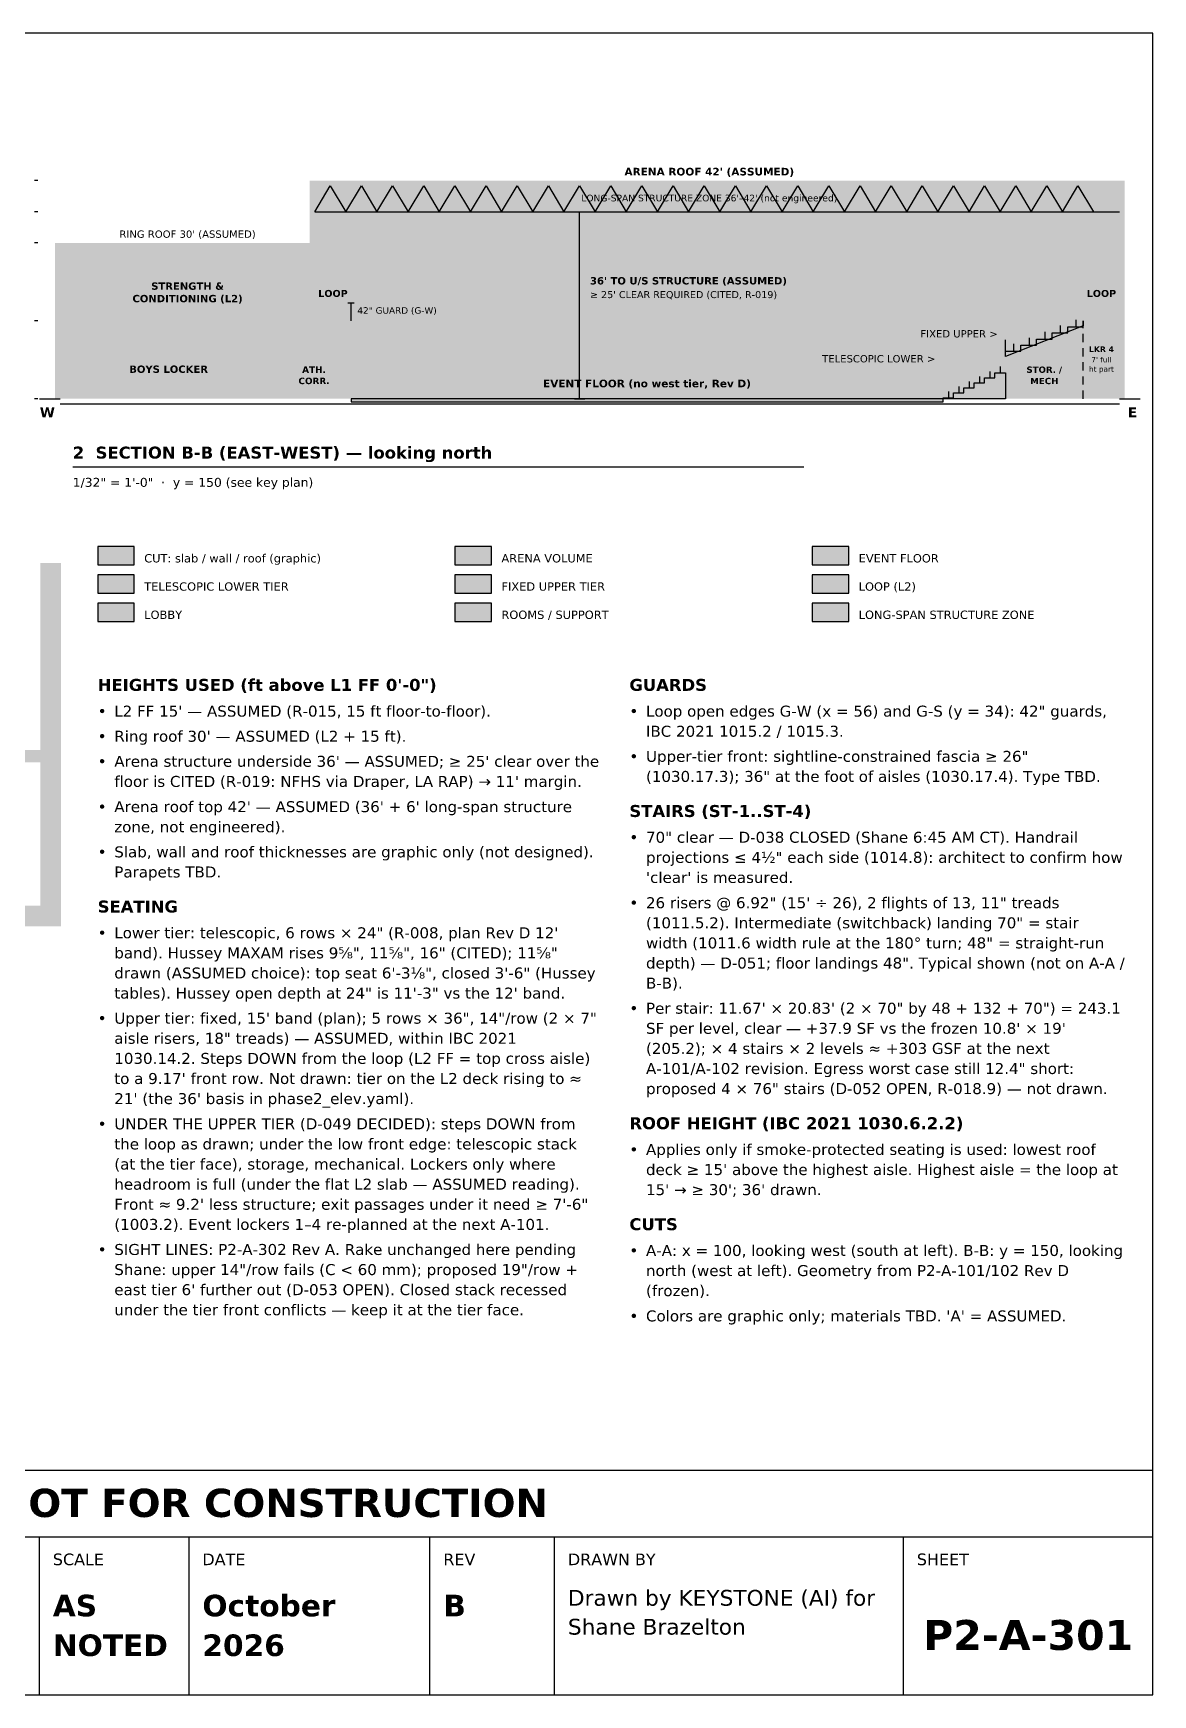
# Model space of a CAD drawing. Header units: inches. Extents: x 0.5 to 16.5, y 0.5 to 10.5.
# Drawn here: x 9.76 to 16.5, y 0.5 to 10.5 of the extents above; entities that cross this region are included whole.
import ezdxf
from ezdxf.enums import TextEntityAlignment as Align

# ---------------------------------------------------------------- set-up
doc = ezdxf.new("R2010")
doc.units = ezdxf.units.IN
doc.header["$MEASUREMENT"] = 0
for name, color, linetype in [('A-ANNO-TEXT', 7, 'Continuous'), ('A-SECT-CUTL', 7, 'Continuous'), ('A-SECT-DATM', 7, 'Continuous'), ('A-SECT-FILL', 7, 'Continuous'), ('A-SECT-GUAR', 7, 'Continuous'), ('A-SECT-HIDN', 7, 'Continuous'), ('A-SECT-IDEN', 7, 'Continuous'), ('G-ANNO-TTLB', 7, 'Continuous')]:
    doc.layers.add(name, color=color, linetype=linetype)
doc.styles.add('KS-BOLD', font='DejaVuSans-Bold.ttf')
doc.styles.add('KS-REG', font='DejaVuSans.ttf')

msp = doc.modelspace()

# ---------------------------------------------------------------- hatches: boundary and pattern name
at = {"layer": 'A-SECT-CUTL', "true_color": 0x3c3c3c}
for points in [[(11.425, 9.206), (11.456, 9.206), (11.456, 9.613), (11.425, 9.613)], [(11.456, 9.581), (16.3, 9.581), (16.3, 9.613), (11.456, 9.613)], [(16.3, 8.3), (16.331, 8.3), (16.331, 9.613), (16.3, 9.613)], [(9.894, 8.3), (9.925, 8.3), (9.925, 9.238), (9.894, 9.238)], [(9.925, 9.206), (11.456, 9.206), (11.456, 9.238), (9.925, 9.238)], [(11.441, 8.769), (11.472, 8.769), (11.472, 9.206), (11.441, 9.206)], [(9.925, 8.738), (11.675, 8.738), (11.675, 8.769), (9.925, 8.769)], [(11.214, 8.3), (11.245, 8.3), (11.245, 8.738), (11.214, 8.738)], [(16.081, 8.738), (16.3, 8.738), (16.3, 8.769), (16.081, 8.769)], [(15.613, 8.3), (15.644, 8.3), (15.644, 8.555), (15.613, 8.555)], [(9.804, 5.125), (9.929, 5.125), (9.929, 7.312), (9.804, 7.312)], [(9.075, 6.112), (9.804, 6.112), (9.804, 6.187), (9.075, 6.187)], [(6.95, 5.125), (9.929, 5.125), (9.929, 5.25), (6.95, 5.25)]]:
    msp.add_hatch(color=7, dxfattribs=at).paths.add_polyline_path(points)
at = {"layer": 'A-SECT-CUTL', "true_color": 0xa7b3c3}
msp.add_hatch(color=7, dxfattribs=at).paths.add_polyline_path([(15.613, 8.586), (15.706, 8.586), (15.706, 8.623), (15.8, 8.623), (15.8, 8.659), (15.894, 8.659), (15.894, 8.696), (15.988, 8.696), (15.988, 8.732), (16.081, 8.732), (16.081, 8.769), (16.081, 8.738), (15.613, 8.555)])
at = {"layer": 'A-SECT-CUTL', "true_color": 0xd88a8a}
msp.add_hatch(color=7, dxfattribs=at).paths.add_polyline_path([(15.238, 8.3), (15.238, 8.305), (15.3, 8.305), (15.3, 8.335), (15.363, 8.335), (15.363, 8.365), (15.425, 8.365), (15.425, 8.396), (15.488, 8.396), (15.488, 8.426), (15.55, 8.426), (15.55, 8.456), (15.613, 8.456), (15.613, 8.3)])
at = {"layer": 'A-SECT-CUTL', "true_color": 0xd9b77e}
msp.add_hatch(color=7, dxfattribs=at).paths.add_polyline_path([(11.675, 8.281), (15.238, 8.281), (15.238, 8.3), (11.675, 8.3)])
at = {"layer": 'A-SECT-FILL', "true_color": 0xcfcfcf}
for points in [[(11.456, 9.425), (16.3, 9.425), (16.3, 9.613), (11.456, 9.613)], [(14.45, 6.96), (14.67, 6.96), (14.67, 7.07), (14.45, 7.07)]]:
    msp.add_hatch(color=7, dxfattribs=at).paths.add_polyline_path(points)
at = {"layer": 'A-SECT-FILL', "true_color": 0xe8f0f8}
for points in [[(11.456, 8.3), (16.3, 8.3), (16.3, 9.425), (11.456, 9.425)], [(12.3, 7.3), (12.52, 7.3), (12.52, 7.41), (12.3, 7.41)]]:
    msp.add_hatch(color=7, dxfattribs=at).paths.add_polyline_path(points)
at = {"layer": 'A-SECT-FILL', "true_color": 0xf0ece4}
for points in [[(9.925, 8.769), (11.456, 8.769), (11.456, 9.206), (9.925, 9.206)], [(9.925, 8.3), (11.675, 8.3), (11.675, 8.738), (9.925, 8.738)], [(15.613, 8.3), (16.3, 8.3), (16.3, 8.738), (16.081, 8.738), (15.613, 8.555)], [(12.3, 6.96), (12.52, 6.96), (12.52, 7.07), (12.3, 7.07)]]:
    msp.add_hatch(color=7, dxfattribs=at).paths.add_polyline_path(points)
at = {"layer": 'A-SECT-FILL', "true_color": 0xc8693a}
for points in [[(11.456, 8.769), (11.675, 8.769), (11.675, 8.78), (11.456, 8.78)], [(16.081, 8.769), (16.3, 8.769), (16.3, 8.78), (16.081, 8.78)], [(14.45, 7.13), (14.67, 7.13), (14.67, 7.24), (14.45, 7.24)]]:
    msp.add_hatch(color=7, dxfattribs=at).paths.add_polyline_path(points)
at = {"layer": 'A-SECT-FILL', "true_color": 0x3c3c3c}
msp.add_hatch(color=7, dxfattribs=at).paths.add_polyline_path([(10.15, 7.3), (10.37, 7.3), (10.37, 7.41), (10.15, 7.41)])
at = {"layer": 'A-SECT-FILL', "true_color": 0xd9b77e}
msp.add_hatch(color=7, dxfattribs=at).paths.add_polyline_path([(14.45, 7.3), (14.67, 7.3), (14.67, 7.41), (14.45, 7.41)])
at = {"layer": 'A-SECT-FILL', "true_color": 0xd88a8a}
msp.add_hatch(color=7, dxfattribs=at).paths.add_polyline_path([(10.15, 7.13), (10.37, 7.13), (10.37, 7.24), (10.15, 7.24)])
at = {"layer": 'A-SECT-FILL', "true_color": 0xa7b3c3}
msp.add_hatch(color=7, dxfattribs=at).paths.add_polyline_path([(12.3, 7.13), (12.52, 7.13), (12.52, 7.24), (12.3, 7.24)])
at = {"layer": 'A-SECT-FILL', "true_color": 0xf5e7c6}
msp.add_hatch(color=7, dxfattribs=at).paths.add_polyline_path([(10.15, 6.96), (10.37, 6.96), (10.37, 7.07), (10.15, 7.07)])

# ---------------------------------------------------------------- linework, layer by layer
at = {"layer": 'A-ANNO-TEXT'}
msp.add_line((10, 7.89), (14.4, 7.89), dxfattribs=at)
at = {"layer": 'A-SECT-CUTL'}
for p, q in [((11.456, 9.425), (16.3, 9.425)), ((9.8, 8.3), (9.925, 8.3)), ((16.3, 8.3), (16.425, 8.3)), ((9.925, 8.269), (16.3, 8.269))]:
    msp.add_line(p, q, dxfattribs=at)
for points in [[(15.613, 8.586), (15.706, 8.586), (15.706, 8.623), (15.8, 8.623), (15.8, 8.659), (15.894, 8.659), (15.894, 8.696), (15.988, 8.696), (15.988, 8.732), (16.081, 8.732), (16.081, 8.769), (16.081, 8.738), (15.613, 8.555)], [(15.238, 8.3), (15.238, 8.305), (15.3, 8.305), (15.3, 8.335), (15.363, 8.335), (15.363, 8.365), (15.425, 8.365), (15.425, 8.396), (15.488, 8.396), (15.488, 8.426), (15.55, 8.426), (15.55, 8.456), (15.613, 8.456), (15.613, 8.3)], [(11.675, 8.281), (15.238, 8.281), (15.238, 8.3), (11.675, 8.3)]]:
    msp.add_lwpolyline(points, close=True, dxfattribs=at)
at = {"layer": 'A-SECT-DATM'}
for p, q in [((9.79, 9.613), (9.77, 9.613)), ((9.79, 9.425), (9.77, 9.425)), ((13.019, 9.425), (13.081, 9.425)), ((13.05, 8.3), (13.05, 9.425)), ((9.79, 9.238), (9.77, 9.238)), ((9.79, 8.769), (9.77, 8.769)), ((9.79, 8.3), (9.77, 8.3)), ((13.019, 8.3), (13.081, 8.3))]:
    msp.add_line(p, q, dxfattribs=at)
at = {"layer": 'A-SECT-FILL'}
for p, q in [((11.456, 9.425), (11.55, 9.581)), ((11.55, 9.581), (11.644, 9.425)), ((11.644, 9.425), (11.738, 9.581)), ((11.738, 9.581), (11.831, 9.425)), ((11.831, 9.425), (11.925, 9.581)), ((11.925, 9.581), (12.019, 9.425)), ((12.019, 9.425), (12.113, 9.581)), ((12.113, 9.581), (12.206, 9.425)), ((12.206, 9.425), (12.3, 9.581)), ((12.3, 9.581), (12.394, 9.425)), ((12.394, 9.425), (12.488, 9.581)), ((12.488, 9.581), (12.581, 9.425)), ((12.581, 9.425), (12.675, 9.581)), ((12.675, 9.581), (12.769, 9.425)), ((12.769, 9.425), (12.863, 9.581)), ((12.863, 9.581), (12.956, 9.425)), ((12.956, 9.425), (13.05, 9.581)), ((13.05, 9.581), (13.144, 9.425)), ((13.144, 9.425), (13.238, 9.581)), ((13.238, 9.581), (13.331, 9.425)), ((13.331, 9.425), (13.425, 9.581)), ((13.425, 9.581), (13.519, 9.425)), ((13.519, 9.425), (13.613, 9.581)), ((13.613, 9.581), (13.706, 9.425)), ((13.706, 9.425), (13.8, 9.581)), ((13.8, 9.581), (13.894, 9.425)), ((13.894, 9.425), (13.988, 9.581)), ((13.988, 9.581), (14.081, 9.425)), ((14.081, 9.425), (14.175, 9.581)), ((14.175, 9.581), (14.269, 9.425)), ((14.269, 9.425), (14.363, 9.581)), ((14.363, 9.581), (14.456, 9.425)), ((14.456, 9.425), (14.55, 9.581)), ((14.55, 9.581), (14.644, 9.425)), ((14.644, 9.425), (14.738, 9.581)), ((14.738, 9.581), (14.831, 9.425)), ((14.831, 9.425), (14.925, 9.581)), ((14.925, 9.581), (15.019, 9.425)), ((15.019, 9.425), (15.113, 9.581)), ((15.113, 9.581), (15.206, 9.425)), ((15.206, 9.425), (15.3, 9.581)), ((15.3, 9.581), (15.394, 9.425)), ((15.394, 9.425), (15.488, 9.581)), ((15.488, 9.581), (15.581, 9.425)), ((15.581, 9.425), (15.675, 9.581)), ((15.675, 9.581), (15.769, 9.425)), ((15.769, 9.425), (15.863, 9.581)), ((15.863, 9.581), (15.956, 9.425)), ((15.956, 9.425), (16.05, 9.581)), ((16.05, 9.581), (16.144, 9.425)), ((15.852, 8.659), (15.852, 8.703)), ((15.945, 8.696), (15.945, 8.74)), ((16.039, 8.732), (16.039, 8.776)), ((15.664, 8.586), (15.664, 8.63)), ((15.758, 8.623), (15.758, 8.667)), ((15.397, 8.365), (15.397, 8.404)), ((15.459, 8.396), (15.459, 8.435)), ((15.522, 8.426), (15.522, 8.465)), ((15.584, 8.456), (15.584, 8.495)), ((15.272, 8.305), (15.272, 8.344)), ((15.334, 8.335), (15.334, 8.374))]:
    msp.add_line(p, q, dxfattribs=at)
for points in [[(10.15, 7.3), (10.37, 7.3), (10.37, 7.41), (10.15, 7.41)], [(12.3, 7.3), (12.52, 7.3), (12.52, 7.41), (12.3, 7.41)], [(14.45, 7.3), (14.67, 7.3), (14.67, 7.41), (14.45, 7.41)], [(10.15, 7.13), (10.37, 7.13), (10.37, 7.24), (10.15, 7.24)], [(12.3, 7.13), (12.52, 7.13), (12.52, 7.24), (12.3, 7.24)], [(14.45, 7.13), (14.67, 7.13), (14.67, 7.24), (14.45, 7.24)], [(10.15, 6.96), (10.37, 6.96), (10.37, 7.07), (10.15, 7.07)], [(12.3, 6.96), (12.52, 6.96), (12.52, 7.07), (12.3, 7.07)], [(14.45, 6.96), (14.67, 6.96), (14.67, 7.07), (14.45, 7.07)]]:
    msp.add_lwpolyline(points, close=True, dxfattribs=at)
at = {"layer": 'A-SECT-GUAR'}
for p, q in [((11.656, 8.878), (11.694, 8.878)), ((11.675, 8.769), (11.675, 8.878)), ((15.613, 8.586), (15.613, 8.654))]:
    msp.add_line(p, q, dxfattribs=at)
at = {"layer": 'A-SECT-HIDN'}
for p, q in [((16.081, 8.725), (16.081, 8.738)), ((16.081, 8.64), (16.081, 8.69)), ((16.081, 8.555), (16.081, 8.605)), ((16.081, 8.47), (16.081, 8.52)), ((16.081, 8.385), (16.081, 8.435)), ((16.081, 8.3), (16.081, 8.35))]:
    msp.add_line(p, q, dxfattribs=at)
at = {"layer": 'G-ANNO-TTLB'}
for p, q in [((0.5, 1.45), (16.5, 1.45)), ((9.8, 0.5), (9.8, 1.45)), ((10.7, 0.5), (10.7, 1.45)), ((12.15, 0.5), (12.15, 1.45)), ((12.9, 0.5), (12.9, 1.45)), ((15, 0.5), (15, 1.45))]:
    msp.add_line(p, q, dxfattribs=at)
for points in [[(0.5, 0.5), (16.5, 0.5), (16.5, 10.5), (0.5, 10.5)], [(0.5, 1.45), (16.5, 1.45), (16.5, 1.85), (0.5, 1.85)]]:
    msp.add_lwpolyline(points, close=True, dxfattribs=at)

# ---------------------------------------------------------------- texts
at = {"layer": 'A-ANNO-TEXT'}
for s, height, style, p in [('2  SECTION B-B (EAST-WEST) — looking north', 0.072, 'KS-BOLD', (10, 7.94)), ('1/32" = 1\'-0"  ·  y = 150 (see key plan)', 0.054, 'KS-REG', (10, 7.77)), ('CUT: slab / wall / roof (graphic)', 0.05, 'KS-REG', (10.43, 7.315)), ('ARENA VOLUME', 0.05, 'KS-REG', (12.58, 7.315)), ('EVENT FLOOR', 0.05, 'KS-REG', (14.73, 7.315)), ('TELESCOPIC LOWER TIER', 0.05, 'KS-REG', (10.43, 7.145)), ('FIXED UPPER TIER', 0.05, 'KS-REG', (12.58, 7.145)), ('LOOP (L2)', 0.05, 'KS-REG', (14.73, 7.145)), ('LOBBY', 0.05, 'KS-REG', (10.43, 6.975)), ('ROOMS / SUPPORT', 0.05, 'KS-REG', (12.58, 6.975)), ('LONG-SPAN STRUCTURE ZONE', 0.05, 'KS-REG', (14.73, 6.975)), ('HEIGHTS USED (ft above L1 FF 0\'-0")', 0.072, 'KS-BOLD', (10.15, 6.542)), ('GUARDS', 0.072, 'KS-BOLD', (13.35, 6.542)), ('•', 0.066, 'KS-REG', (10.15, 6.387)), ("L2 FF 15' — ASSUMED (R-015, 15 ft floor-to-floor).", 0.066, 'KS-REG', (10.25, 6.387)), ('•', 0.066, 'KS-REG', (13.35, 6.387)), ('Loop open edges G-W (x = 56) and G-S (y = 34): 42" guards,', 0.066, 'KS-REG', (13.45, 6.387)), ("Ring roof 30' — ASSUMED (L2 + 15 ft).", 0.066, 'KS-REG', (10.25, 6.236)), ('IBC 2021 1015.2 / 1015.3.', 0.066, 'KS-REG', (13.45, 6.266)), ('•', 0.066, 'KS-REG', (10.15, 6.236)), ('•', 0.066, 'KS-REG', (10.15, 6.085)), ("Arena structure underside 36' — ASSUMED; ≥ 25' clear over the", 0.066, 'KS-REG', (10.25, 6.085)), ('•', 0.066, 'KS-REG', (13.35, 6.115)), ('Upper-tier front: sightline-constrained fascia ≥ 26"', 0.066, 'KS-REG', (13.45, 6.115)), ("floor is CITED (R-019: NFHS via Draper, LA RAP) → 11' margin.", 0.066, 'KS-REG', (10.25, 5.964)), ('(1030.17.3); 36" at the foot of aisles (1030.17.4). Type TBD.', 0.066, 'KS-REG', (13.45, 5.994)), ('•', 0.066, 'KS-REG', (10.15, 5.812)), ("Arena roof top 42' — ASSUMED (36' + 6' long-span structure", 0.066, 'KS-REG', (10.25, 5.812)), ('STAIRS (ST-1..ST-4)', 0.072, 'KS-BOLD', (13.35, 5.783)), ('zone, not engineered).', 0.066, 'KS-REG', (10.25, 5.691)), ('Slab, wall and roof thicknesses are graphic only (not designed).', 0.066, 'KS-REG', (10.25, 5.54)), ('•', 0.066, 'KS-REG', (13.35, 5.628)), ('70" clear — D-038 CLOSED (Shane 6:45 AM CT). Handrail', 0.066, 'KS-REG', (13.45, 5.628)), ('•', 0.066, 'KS-REG', (10.15, 5.54)), ('projections ≤ 4½" each side (1014.8): architect to confirm how', 0.066, 'KS-REG', (13.45, 5.507)), ('Parapets TBD.', 0.066, 'KS-REG', (10.25, 5.419)), ("'clear' is measured.", 0.066, 'KS-REG', (13.45, 5.386)), ('26 risers @ 6.92" (15\' ÷ 26), 2 flights of 13, 11" treads', 0.066, 'KS-REG', (13.45, 5.234)), ('SEATING', 0.072, 'KS-BOLD', (10.15, 5.208)), ('•', 0.066, 'KS-REG', (13.35, 5.234)), ('Lower tier: telescopic, 6 rows × 24" (R-008, plan Rev D 12\'', 0.066, 'KS-REG', (10.25, 5.053)), ('(1011.5.2). Intermediate (switchback) landing 70" = stair', 0.066, 'KS-REG', (13.45, 5.113)), ('•', 0.066, 'KS-REG', (10.15, 5.053)), ('band). Hussey MAXAM rises 9⅝", 11⅝", 16" (CITED); 11⅝"', 0.066, 'KS-REG', (10.25, 4.932)), ('width (1011.6 width rule at the 180° turn; 48" = straight-run', 0.066, 'KS-REG', (13.45, 4.992)), ('depth) — D-051; floor landings 48". Typical shown (not on A-A /', 0.066, 'KS-REG', (13.45, 4.871)), ('drawn (ASSUMED choice): top seat 6\'-3⅛", closed 3\'-6" (Hussey', 0.066, 'KS-REG', (10.25, 4.811)), ('B-B).', 0.066, 'KS-REG', (13.45, 4.75)), ('tables). Hussey open depth at 24" is 11\'-3" vs the 12\' band.', 0.066, 'KS-REG', (10.25, 4.69)), ('Upper tier: fixed, 15\' band (plan); 5 rows × 36", 14"/row (2 × 7"', 0.066, 'KS-REG', (10.25, 4.539)), ('•', 0.066, 'KS-REG', (13.35, 4.599)), ('Per stair: 11.67\' × 20.83\' (2 × 70" by 48 + 132 + 70") = 243.1', 0.066, 'KS-REG', (13.45, 4.599)), ('•', 0.066, 'KS-REG', (10.15, 4.539)), ("SF per level, clear — +37.9 SF vs the frozen 10.8' × 19'", 0.066, 'KS-REG', (13.45, 4.478)), ('aisle risers, 18" treads) — ASSUMED, within IBC 2021', 0.066, 'KS-REG', (10.25, 4.418)), ('(205.2); × 4 stairs × 2 levels ≈ +303 GSF at the next', 0.066, 'KS-REG', (13.45, 4.357)), ('1030.14.2. Steps DOWN from the loop (L2 FF = top cross aisle)', 0.066, 'KS-REG', (10.25, 4.297)), ('A-101/A-102 revision. Egress worst case still 12.4" short:', 0.066, 'KS-REG', (13.45, 4.236)), ("to a 9.17' front row. Not drawn: tier on the L2 deck rising to ≈", 0.066, 'KS-REG', (10.25, 4.176)), ("21' (the 36' basis in phase2_elev.yaml).", 0.066, 'KS-REG', (10.25, 4.055)), ('proposed 4 × 76" stairs (D-052 OPEN, R-018.9) — not drawn.', 0.066, 'KS-REG', (13.45, 4.115)), ('•', 0.066, 'KS-REG', (10.15, 3.903)), ('UNDER THE UPPER TIER (D-049 DECIDED): steps DOWN from', 0.066, 'KS-REG', (10.25, 3.903)), ('ROOF HEIGHT (IBC 2021 1030.6.2.2)', 0.072, 'KS-BOLD', (13.35, 3.904)), ('the loop as drawn; under the low front edge: telescopic stack', 0.066, 'KS-REG', (10.25, 3.782)), ('Applies only if smoke-protected seating is used: lowest roof', 0.066, 'KS-REG', (13.45, 3.749)), ('(at the tier face), storage, mechanical. Lockers only where', 0.066, 'KS-REG', (10.25, 3.661)), ('•', 0.066, 'KS-REG', (13.35, 3.749)), ('headroom is full (under the flat L2 slab — ASSUMED reading).', 0.066, 'KS-REG', (10.25, 3.54)), ("deck ≥ 15' above the highest aisle. Highest aisle = the loop at", 0.066, 'KS-REG', (13.45, 3.628)), ("15' → ≥ 30'; 36' drawn.", 0.066, 'KS-REG', (13.45, 3.507)), ('Front ≈ 9.2\' less structure; exit passages under it need ≥ 7\'-6"', 0.066, 'KS-REG', (10.25, 3.419)), ('(1003.2). Event lockers 1–4 re-planned at the next A-101.', 0.066, 'KS-REG', (10.25, 3.298)), ('CUTS', 0.072, 'KS-BOLD', (13.35, 3.296)), ('SIGHT LINES: P2-A-302 Rev A. Rake unchanged here pending', 0.066, 'KS-REG', (10.25, 3.147)), ('A-A: x = 100, looking west (south at left). B-B: y = 150, looking', 0.066, 'KS-REG', (13.45, 3.141)), ('•', 0.066, 'KS-REG', (10.15, 3.147)), ('•', 0.066, 'KS-REG', (13.35, 3.141)), ('Shane: upper 14"/row fails (C < 60 mm); proposed 19"/row +', 0.066, 'KS-REG', (10.25, 3.026)), ('north (west at left). Geometry from P2-A-101/102 Rev D', 0.066, 'KS-REG', (13.45, 3.02)), ("east tier 6' further out (D-053 OPEN). Closed stack recessed", 0.066, 'KS-REG', (10.25, 2.905)), ('(frozen).', 0.066, 'KS-REG', (13.45, 2.899)), ('under the tier front conflicts — keep it at the tier face.', 0.066, 'KS-REG', (10.25, 2.784)), ("Colors are graphic only; materials TBD. 'A' = ASSUMED.", 0.066, 'KS-REG', (13.45, 2.747)), ('•', 0.066, 'KS-REG', (13.35, 2.747))]:
    msp.add_text(s, height=height, dxfattribs=dict(at, style=style)).set_placement(p)
at = {"layer": 'A-SECT-DATM'}
for s, height, style, p in [("36' TO U/S STRUCTURE (ASSUMED)", 0.044, 'KS-BOLD', (13.113, 8.988)), ("≥ 25' CLEAR REQUIRED (CITED, R-019)", 0.042, 'KS-REG', (13.113, 8.906))]:
    msp.add_text(s, height=height, dxfattribs=dict(at, style=style)).set_placement(p)
at = {"layer": 'A-SECT-GUAR', "style": 'KS-REG'}
msp.add_text('42" GUARD (G-W)', height=0.039, dxfattribs=at).set_placement((11.713, 8.812))
at = {"layer": 'A-SECT-IDEN'}
for s, height, style, p in [("ARENA ROOF 42' (ASSUMED)", 0.046, 'KS-BOLD', (13.831, 9.644)), ("LONG-SPAN STRUCTURE ZONE 36'–42' (not engineered)", 0.04, 'KS-REG', (13.831, 9.488)), ("RING ROOF 30' (ASSUMED)", 0.044, 'KS-REG', (10.691, 9.269)), ('STRENGTH &', 0.044, 'KS-BOLD', (10.691, 8.956)), ('CONDITIONING (L2)', 0.044, 'KS-BOLD', (10.691, 8.881)), ('LOOP', 0.042, 'KS-BOLD', (11.566, 8.913)), ('LOOP', 0.042, 'KS-BOLD', (16.191, 8.913)), ('LKR 4', 0.034, 'KS-BOLD', (16.191, 8.581)), ('BOYS LOCKER', 0.044, 'KS-BOLD', (10.577, 8.456)), ("7' full", 0.032, 'KS-REG', (16.191, 8.519)), ('CORR.', 0.039, 'KS-BOLD', (11.452, 8.388)), ('ATH.', 0.039, 'KS-BOLD', (11.452, 8.456)), ('EVENT FLOOR (no west tier, Rev D)', 0.046, 'KS-BOLD', (13.456, 8.369)), ('STOR. /', 0.038, 'KS-BOLD', (15.847, 8.456)), ('MECH', 0.038, 'KS-BOLD', (15.847, 8.388)), ('ht part', 0.032, 'KS-REG', (16.191, 8.463)), ('W', 0.06, 'KS-BOLD', (9.847, 8.188)), ('E', 0.06, 'KS-BOLD', (16.378, 8.188))]:
    msp.add_text(s, height=height, dxfattribs=dict(at, style=style)).set_placement(p, align=Align.CENTER)
at = {"layer": 'A-SECT-IDEN', "style": 'KS-REG'}
for s, p in [('FIXED UPPER >', (15.566, 8.669)), ('TELESCOPIC LOWER >', (15.191, 8.519))]:
    msp.add_text(s, height=0.044, dxfattribs=at).set_placement(p, align=Align.RIGHT)
at = {"layer": 'G-ANNO-TTLB', "style": 'KS-BOLD'}
for s, height, p in [('PRELIMINARY — CONCEPTUAL DESIGN — NOT FOR CONSTRUCTION', 0.17, (8.5, 1.57)), ('P2-A-301', 0.18, (15.75, 0.77))]:
    msp.add_text(s, height=height, dxfattribs=at).set_placement(p, align=Align.CENTER)
at = {"layer": 'G-ANNO-TTLB'}
for s, height, style, p in [('SCALE', 0.07, 'KS-REG', (9.88, 1.28)), ('DATE', 0.07, 'KS-REG', (10.78, 1.28)), ('REV', 0.07, 'KS-REG', (12.23, 1.28)), ('DRAWN BY', 0.07, 'KS-REG', (12.98, 1.28)), ('SHEET', 0.07, 'KS-REG', (15.08, 1.28)), ('AS', 0.13, 'KS-BOLD', (9.88, 0.972)), ('October', 0.13, 'KS-BOLD', (10.78, 0.972)), ('B', 0.13, 'KS-BOLD', (12.23, 0.972)), ('Drawn by KEYSTONE (AI) for', 0.095, 'KS-REG', (12.98, 1.036)), ('Shane Brazelton', 0.095, 'KS-REG', (12.98, 0.862)), ('NOTED', 0.13, 'KS-BOLD', (9.88, 0.733)), ('2026', 0.13, 'KS-BOLD', (10.78, 0.733))]:
    msp.add_text(s, height=height, dxfattribs=dict(at, style=style)).set_placement(p)

doc.saveas('drawing.dxf')
